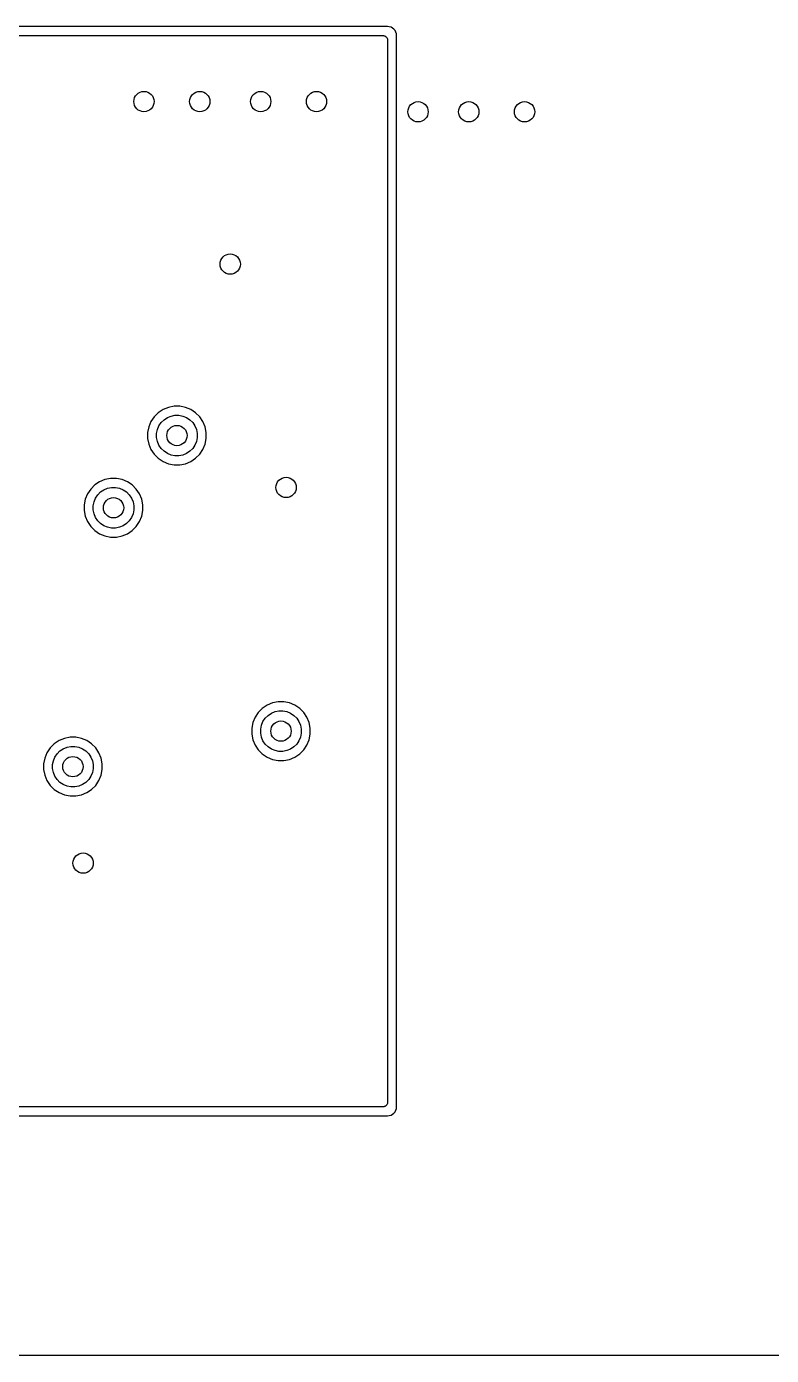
# Model space of a CAD drawing. Extents: x 1.98 to 5.9, y -3.93 to -1.98.
# Drawn here: x 3.263 to 3.841, y -3.929 to -2.899 of the extents above; entities that cross this region are included whole.
import ezdxf

# ---------------------------------------------------------------- set-up
doc = ezdxf.new("R2010")
doc.units = 0
doc.header["$MEASUREMENT"] = 0
doc.layers.add('BLACK', color=7, linetype='CONTINUOUS')

msp = doc.modelspace()

# ---------------------------------------------------------------- linework, layer by layer
at = {"layer": 'BLACK', "linetype": 'CONTINUOUS'}
for p, q in [((3.54314, -2.89851), (2.62616, -2.89851)), ((3.22412, -2.90551), (3.53981, -2.90551)), ((3.53981, -2.90551), (3.53983, -2.90551)), ((3.53983, -2.90551), (3.53983, -2.90551)), ((3.53983, -2.90551), (3.53983, -2.90551)), ((3.53983, -2.90551), (3.53986, -2.90551)), ((3.53986, -2.90551), (3.54018, -2.90555)), ((3.54018, -2.90555), (3.54051, -2.90558)), ((3.54051, -2.90558), (3.54052, -2.90559)), ((3.54052, -2.90559), (3.54053, -2.90559)), ((3.54053, -2.90559), (3.54085, -2.90569)), ((3.54085, -2.90569), (3.54116, -2.90579)), ((3.54116, -2.90579), (3.54117, -2.90579)), ((3.54117, -2.90579), (3.54119, -2.90579)), ((3.54119, -2.90579), (3.54148, -2.90595)), ((3.54148, -2.90595), (3.54176, -2.90611)), ((3.54467, -2.89866), (3.54314, -2.89851)), ((3.54598, -2.89906), (3.54467, -2.89866)), ((3.54719, -2.89971), (3.54598, -2.89906)), ((3.54824, -2.90057), (3.54719, -2.89971)), ((3.54911, -2.90163), (3.54824, -2.90057)), ((3.54976, -2.90284), (3.54911, -2.90163)), ((3.55016, -2.90415), (3.54976, -2.90284)), ((3.55031, -2.90568), (3.55016, -2.90415)), ((3.55031, -3.73605), (3.55031, -2.90568)), ((3.54176, -2.90611), (3.54177, -2.90612)), ((3.54177, -2.90612), (3.54178, -2.90612)), ((3.54178, -2.90612), (3.54204, -2.90634)), ((3.54204, -2.90634), (3.54229, -2.90655)), ((3.54229, -2.90655), (3.5423, -2.90656)), ((3.5423, -2.90656), (3.54231, -2.90656)), ((3.54231, -2.90656), (3.54251, -2.90682)), ((3.54251, -2.90682), (3.54272, -2.90707)), ((3.54272, -2.90707), (3.54273, -2.90709)), ((3.54273, -2.90709), (3.54274, -2.9071)), ((3.54274, -2.9071), (3.54289, -2.90738)), ((3.54289, -2.90738), (3.54304, -2.90768)), ((3.54304, -2.90768), (3.54305, -2.90769)), ((3.54305, -2.90769), (3.54305, -2.9077)), ((3.54305, -2.9077), (3.54315, -2.90802)), ((3.54315, -2.90802), (3.54324, -2.90833)), ((3.54324, -2.90833), (3.54324, -2.90834)), ((3.54324, -2.90834), (3.54325, -2.90836)), ((3.54325, -2.90836), (3.54327, -2.90868)), ((3.54327, -2.90868), (3.54331, -2.90901)), ((3.54331, -2.90901), (3.54331, -3.73272)), ((3.37329, -3.19379), (3.36915, -3.1955)), ((3.37768, -3.19291), (3.37329, -3.19379)), ((3.38216, -3.19291), (3.37768, -3.19291)), ((3.38656, -3.19379), (3.38216, -3.19291)), ((3.3907, -3.1955), (3.38656, -3.19379)), ((3.35976, -3.20488), (3.35805, -3.20902)), ((3.36225, -3.20116), (3.35976, -3.20488)), ((3.36542, -3.19799), (3.36225, -3.20116)), ((3.36915, -3.1955), (3.36542, -3.19799)), ((3.36769, -3.20562), (3.36988, -3.20343)), ((3.36988, -3.20343), (3.37246, -3.2017)), ((3.37246, -3.2017), (3.37533, -3.20052)), ((3.37533, -3.20052), (3.37837, -3.19991)), ((3.37837, -3.19991), (3.38147, -3.19991)), ((3.38147, -3.19991), (3.38451, -3.20052)), ((3.38451, -3.20052), (3.38738, -3.2017)), ((3.38738, -3.2017), (3.38996, -3.20343)), ((3.38996, -3.20343), (3.39215, -3.20562)), ((3.39442, -3.19799), (3.3907, -3.1955)), ((3.39759, -3.20116), (3.39442, -3.19799)), ((3.40008, -3.20488), (3.39759, -3.20116)), ((3.40179, -3.20902), (3.40008, -3.20488)), ((3.35805, -3.20902), (3.35717, -3.21342)), ((3.35717, -3.21342), (3.35717, -3.2179)), ((3.36417, -3.21411), (3.36478, -3.21107)), ((3.36417, -3.21721), (3.36417, -3.21411)), ((3.36478, -3.21107), (3.36597, -3.2082)), ((3.36597, -3.2082), (3.36769, -3.20562)), ((3.39215, -3.20562), (3.39388, -3.2082)), ((3.39388, -3.2082), (3.39506, -3.21107)), ((3.39506, -3.21107), (3.39567, -3.21411)), ((3.39567, -3.21411), (3.39567, -3.21721)), ((3.40267, -3.21342), (3.40179, -3.20902)), ((3.40267, -3.2179), (3.40267, -3.21342)), ((3.35717, -3.2179), (3.35805, -3.22229)), ((3.35805, -3.22229), (3.35976, -3.22643)), ((3.36478, -3.22025), (3.36417, -3.21721)), ((3.36597, -3.22312), (3.36478, -3.22025)), ((3.36769, -3.2257), (3.36597, -3.22312)), ((3.39388, -3.22312), (3.39215, -3.2257)), ((3.39506, -3.22025), (3.39388, -3.22312)), ((3.39567, -3.21721), (3.39506, -3.22025)), ((3.40008, -3.22643), (3.40179, -3.22229)), ((3.40179, -3.22229), (3.40267, -3.2179)), ((3.35976, -3.22643), (3.36225, -3.23016)), ((3.36225, -3.23016), (3.36542, -3.23333)), ((3.36542, -3.23333), (3.36915, -3.23582)), ((3.36988, -3.22789), (3.36769, -3.2257)), ((3.37246, -3.22961), (3.36988, -3.22789)), ((3.37533, -3.2308), (3.37246, -3.22961)), ((3.37837, -3.23141), (3.37533, -3.2308)), ((3.38147, -3.23141), (3.37837, -3.23141)), ((3.38451, -3.2308), (3.38147, -3.23141)), ((3.38738, -3.22961), (3.38451, -3.2308)), ((3.38996, -3.22789), (3.38738, -3.22961)), ((3.39215, -3.2257), (3.38996, -3.22789)), ((3.3907, -3.23582), (3.39442, -3.23333)), ((3.39442, -3.23333), (3.39759, -3.23016)), ((3.39759, -3.23016), (3.40008, -3.22643)), ((3.36915, -3.23582), (3.37329, -3.23753)), ((3.37329, -3.23753), (3.37768, -3.23841)), ((3.37768, -3.23841), (3.38216, -3.23841)), ((3.38216, -3.23841), (3.38656, -3.23753)), ((3.38656, -3.23753), (3.3907, -3.23582)), ((3.31621, -3.25398), (3.31304, -3.25715)), ((3.31993, -3.25149), (3.31621, -3.25398)), ((3.32407, -3.24978), (3.31993, -3.25149)), ((3.32847, -3.24891), (3.32407, -3.24978)), ((3.32612, -3.25651), (3.32916, -3.25591)), ((3.33295, -3.24891), (3.32847, -3.24891)), ((3.32916, -3.25591), (3.33226, -3.25591)), ((3.33226, -3.25591), (3.3353, -3.25651)), ((3.33734, -3.24978), (3.33295, -3.24891)), ((3.34148, -3.25149), (3.33734, -3.24978)), ((3.34521, -3.25398), (3.34148, -3.25149)), ((3.34838, -3.25715), (3.34521, -3.25398)), ((3.30883, -3.26502), (3.30796, -3.26941)), ((3.31055, -3.26088), (3.30883, -3.26502)), ((3.31304, -3.25715), (3.31055, -3.26088)), ((3.31557, -3.26706), (3.31675, -3.26419)), ((3.31675, -3.26419), (3.31848, -3.26161)), ((3.31848, -3.26161), (3.32067, -3.25942)), ((3.32067, -3.25942), (3.32325, -3.2577)), ((3.32325, -3.2577), (3.32612, -3.25651)), ((3.3353, -3.25651), (3.33817, -3.2577)), ((3.33817, -3.2577), (3.34075, -3.25942)), ((3.34075, -3.25942), (3.34294, -3.26161)), ((3.34294, -3.26161), (3.34466, -3.26419)), ((3.34466, -3.26419), (3.34585, -3.26706)), ((3.35087, -3.26088), (3.34838, -3.25715)), ((3.35258, -3.26502), (3.35087, -3.26088)), ((3.35346, -3.26941), (3.35258, -3.26502)), ((3.30796, -3.26941), (3.30796, -3.27389)), ((3.30796, -3.27389), (3.30883, -3.27829)), ((3.31496, -3.2701), (3.31557, -3.26706)), ((3.31496, -3.2732), (3.31496, -3.2701)), ((3.31557, -3.27625), (3.31496, -3.2732)), ((3.31675, -3.27911), (3.31557, -3.27625)), ((3.34585, -3.27625), (3.34466, -3.27911)), ((3.34585, -3.26706), (3.34646, -3.2701)), ((3.34646, -3.2732), (3.34585, -3.27625)), ((3.34646, -3.2701), (3.34646, -3.2732)), ((3.35258, -3.27829), (3.35346, -3.27389)), ((3.35346, -3.27389), (3.35346, -3.26941)), ((3.30883, -3.27829), (3.31055, -3.28243)), ((3.31055, -3.28243), (3.31304, -3.28615)), ((3.31304, -3.28615), (3.31621, -3.28932)), ((3.31848, -3.28169), (3.31675, -3.27911)), ((3.32067, -3.28389), (3.31848, -3.28169)), ((3.32325, -3.28561), (3.32067, -3.28389)), ((3.32612, -3.2868), (3.32325, -3.28561)), ((3.32916, -3.2874), (3.32612, -3.2868)), ((3.3353, -3.2868), (3.33226, -3.2874)), ((3.33817, -3.28561), (3.3353, -3.2868)), ((3.34075, -3.28389), (3.33817, -3.28561)), ((3.34294, -3.28169), (3.34075, -3.28389)), ((3.34466, -3.27911), (3.34294, -3.28169)), ((3.34521, -3.28932), (3.34838, -3.28615)), ((3.34838, -3.28615), (3.35087, -3.28243)), ((3.35087, -3.28243), (3.35258, -3.27829)), ((3.31621, -3.28932), (3.31993, -3.29181)), ((3.31993, -3.29181), (3.32407, -3.29353)), ((3.32407, -3.29353), (3.32847, -3.2944)), ((3.32847, -3.2944), (3.33295, -3.2944)), ((3.33226, -3.2874), (3.32916, -3.2874)), ((3.33295, -3.2944), (3.33734, -3.29353)), ((3.33734, -3.29353), (3.34148, -3.29181)), ((3.34148, -3.29181), (3.34521, -3.28932)), ((3.44296, -3.43038), (3.44047, -3.43411)), ((3.44613, -3.42721), (3.44296, -3.43038)), ((3.44985, -3.42472), (3.44613, -3.42721)), ((3.45399, -3.42301), (3.44985, -3.42472)), ((3.45059, -3.43265), (3.45317, -3.43093)), ((3.45317, -3.43093), (3.45604, -3.42974)), ((3.45839, -3.42213), (3.45399, -3.42301)), ((3.45604, -3.42974), (3.45908, -3.42913)), ((3.46287, -3.42213), (3.45839, -3.42213)), ((3.45908, -3.42913), (3.46218, -3.42913)), ((3.46218, -3.42913), (3.46522, -3.42974)), ((3.46727, -3.42301), (3.46287, -3.42213)), ((3.46522, -3.42974), (3.46809, -3.43093)), ((3.47141, -3.42472), (3.46727, -3.42301)), ((3.46809, -3.43093), (3.47067, -3.43265)), ((3.47513, -3.42721), (3.47141, -3.42472)), ((3.4783, -3.43038), (3.47513, -3.42721)), ((3.48079, -3.43411), (3.4783, -3.43038)), ((3.43876, -3.43825), (3.43788, -3.44264)), ((3.44047, -3.43411), (3.43876, -3.43825)), ((3.44488, -3.44333), (3.44549, -3.44029)), ((3.44549, -3.44029), (3.44667, -3.43742)), ((3.44667, -3.43742), (3.4484, -3.43484)), ((3.4484, -3.43484), (3.45059, -3.43265)), ((3.47067, -3.43265), (3.47286, -3.43484)), ((3.47286, -3.43484), (3.47459, -3.43742)), ((3.47459, -3.43742), (3.47577, -3.44029)), ((3.47577, -3.44029), (3.47638, -3.44333)), ((3.4825, -3.43825), (3.48079, -3.43411)), ((3.48338, -3.44264), (3.4825, -3.43825)), ((3.29258, -3.45057), (3.28844, -3.45228)), ((3.29697, -3.44969), (3.29258, -3.45057)), ((3.30145, -3.44969), (3.29697, -3.44969)), ((3.30585, -3.45057), (3.30145, -3.44969)), ((3.30999, -3.45228), (3.30585, -3.45057)), ((3.43788, -3.44264), (3.43788, -3.44712)), ((3.43788, -3.44712), (3.43876, -3.45152)), ((3.43876, -3.45152), (3.44047, -3.45566)), ((3.44488, -3.44643), (3.44488, -3.44333)), ((3.44549, -3.44948), (3.44488, -3.44643)), ((3.44667, -3.45234), (3.44549, -3.44948)), ((3.47577, -3.44948), (3.47459, -3.45234)), ((3.47638, -3.44643), (3.47577, -3.44948)), ((3.47638, -3.44333), (3.47638, -3.44643)), ((3.48079, -3.45566), (3.4825, -3.45152)), ((3.4825, -3.45152), (3.48338, -3.44712)), ((3.48338, -3.44712), (3.48338, -3.44264)), ((3.27905, -3.46167), (3.27734, -3.46581)), ((3.28154, -3.45794), (3.27905, -3.46167)), ((3.28471, -3.45477), (3.28154, -3.45794)), ((3.28844, -3.45228), (3.28471, -3.45477)), ((3.28526, -3.46498), (3.28698, -3.4624)), ((3.28698, -3.4624), (3.28917, -3.46021)), ((3.28917, -3.46021), (3.29175, -3.45849)), ((3.29175, -3.45849), (3.29462, -3.4573)), ((3.29462, -3.4573), (3.29766, -3.45669)), ((3.29766, -3.45669), (3.30076, -3.45669)), ((3.30076, -3.45669), (3.30381, -3.4573)), ((3.30381, -3.4573), (3.30667, -3.45849)), ((3.30667, -3.45849), (3.30925, -3.46021)), ((3.30925, -3.46021), (3.31144, -3.4624)), ((3.31371, -3.45477), (3.30999, -3.45228)), ((3.31144, -3.4624), (3.31317, -3.46498)), ((3.31688, -3.45794), (3.31371, -3.45477)), ((3.31937, -3.46167), (3.31688, -3.45794)), ((3.32109, -3.46581), (3.31937, -3.46167)), ((3.44047, -3.45566), (3.44296, -3.45938)), ((3.44296, -3.45938), (3.44613, -3.46255)), ((3.4484, -3.45492), (3.44667, -3.45234)), ((3.45059, -3.45711), (3.4484, -3.45492)), ((3.45317, -3.45884), (3.45059, -3.45711)), ((3.45604, -3.46002), (3.45317, -3.45884)), ((3.45908, -3.46063), (3.45604, -3.46002)), ((3.46218, -3.46063), (3.45908, -3.46063)), ((3.46522, -3.46002), (3.46218, -3.46063)), ((3.46809, -3.45884), (3.46522, -3.46002)), ((3.47067, -3.45711), (3.46809, -3.45884)), ((3.47286, -3.45492), (3.47067, -3.45711)), ((3.47459, -3.45234), (3.47286, -3.45492)), ((3.47513, -3.46255), (3.4783, -3.45938)), ((3.4783, -3.45938), (3.48079, -3.45566)), ((3.27734, -3.46581), (3.27646, -3.4702)), ((3.27646, -3.4702), (3.27646, -3.47468)), ((3.28346, -3.47089), (3.28407, -3.46785)), ((3.28346, -3.47399), (3.28346, -3.47089)), ((3.28407, -3.46785), (3.28526, -3.46498)), ((3.31317, -3.46498), (3.31436, -3.46785)), ((3.31436, -3.46785), (3.31496, -3.47089)), ((3.31496, -3.47089), (3.31496, -3.47399)), ((3.32196, -3.4702), (3.32109, -3.46581)), ((3.32196, -3.47468), (3.32196, -3.4702)), ((3.44613, -3.46255), (3.44985, -3.46504)), ((3.44985, -3.46504), (3.45399, -3.46676)), ((3.45399, -3.46676), (3.45839, -3.46763)), ((3.45839, -3.46763), (3.46287, -3.46763)), ((3.46287, -3.46763), (3.46727, -3.46676)), ((3.46727, -3.46676), (3.47141, -3.46504)), ((3.47141, -3.46504), (3.47513, -3.46255)), ((3.27646, -3.47468), (3.27734, -3.47908)), ((3.27734, -3.47908), (3.27905, -3.48322)), ((3.28407, -3.47703), (3.28346, -3.47399)), ((3.28526, -3.4799), (3.28407, -3.47703)), ((3.28698, -3.48248), (3.28526, -3.4799)), ((3.28917, -3.48467), (3.28698, -3.48248)), ((3.31144, -3.48248), (3.30925, -3.48467)), ((3.31317, -3.4799), (3.31144, -3.48248)), ((3.31436, -3.47703), (3.31317, -3.4799)), ((3.31496, -3.47399), (3.31436, -3.47703)), ((3.31937, -3.48322), (3.32109, -3.47908)), ((3.32109, -3.47908), (3.32196, -3.47468)), ((3.27905, -3.48322), (3.28154, -3.48694)), ((3.28154, -3.48694), (3.28471, -3.49011)), ((3.28471, -3.49011), (3.28844, -3.4926)), ((3.28844, -3.4926), (3.29258, -3.49431)), ((3.29175, -3.4864), (3.28917, -3.48467)), ((3.29462, -3.48758), (3.29175, -3.4864)), ((3.29766, -3.48819), (3.29462, -3.48758)), ((3.30076, -3.48819), (3.29766, -3.48819)), ((3.30381, -3.48758), (3.30076, -3.48819)), ((3.30667, -3.4864), (3.30381, -3.48758)), ((3.30585, -3.49431), (3.30999, -3.4926)), ((3.30925, -3.48467), (3.30667, -3.4864)), ((3.30999, -3.4926), (3.31371, -3.49011)), ((3.31371, -3.49011), (3.31688, -3.48694)), ((3.31688, -3.48694), (3.31937, -3.48322)), ((3.29258, -3.49431), (3.29697, -3.49519)), ((3.29697, -3.49519), (3.30145, -3.49519)), ((3.30145, -3.49519), (3.30585, -3.49431)), ((3.53981, -3.73622), (2.62948, -3.73622)), ((3.54014, -3.73619), (3.53981, -3.73622)), ((3.54046, -3.73616), (3.54014, -3.73619)), ((3.54047, -3.73616), (3.54046, -3.73616)), ((3.54049, -3.73615), (3.54047, -3.73616)), ((3.5408, -3.73606), (3.54049, -3.73615)), ((3.54112, -3.73597), (3.5408, -3.73606)), ((3.54113, -3.73596), (3.54112, -3.73597)), ((3.54114, -3.73596), (3.54113, -3.73596)), ((3.54143, -3.7358), (3.54114, -3.73596)), ((3.54172, -3.73565), (3.54143, -3.7358)), ((3.54173, -3.73564), (3.54172, -3.73565)), ((3.54174, -3.73564), (3.54173, -3.73564)), ((3.542, -3.73543), (3.54174, -3.73564)), ((3.54226, -3.73522), (3.542, -3.73543)), ((3.54227, -3.7352), (3.54226, -3.73521)), ((3.54226, -3.73521), (3.54226, -3.73522)), ((3.54248, -3.73495), (3.54227, -3.7352)), ((3.54269, -3.7347), (3.54248, -3.73495)), ((3.5427, -3.73469), (3.54269, -3.7347)), ((3.54271, -3.73468), (3.5427, -3.73469)), ((3.54286, -3.73439), (3.54271, -3.73468)), ((3.54302, -3.7341), (3.54286, -3.73439)), ((3.54303, -3.73409), (3.54302, -3.7341)), ((3.54313, -3.73376), (3.54303, -3.73408)), ((3.54303, -3.73408), (3.54303, -3.73409)), ((3.54323, -3.73345), (3.54313, -3.73376)), ((3.54324, -3.73342), (3.54323, -3.73344)), ((3.54323, -3.73344), (3.54323, -3.73345)), ((3.54327, -3.73309), (3.54324, -3.73342)), ((3.54331, -3.73277), (3.54327, -3.73309)), ((3.54331, -3.73272), (3.54331, -3.73274)), ((3.54331, -3.73274), (3.54331, -3.73274)), ((3.54331, -3.73274), (3.54331, -3.73275)), ((3.54331, -3.73275), (3.54331, -3.73277)), ((3.54824, -3.74116), (3.54911, -3.7401)), ((3.54911, -3.7401), (3.54976, -3.73889)), ((3.54976, -3.73889), (3.55016, -3.73758)), ((3.55016, -3.73758), (3.55031, -3.73605)), ((2.62616, -3.74322), (3.54314, -3.74322)), ((3.54314, -3.74322), (3.54467, -3.74307)), ((3.54467, -3.74307), (3.54598, -3.74267)), ((3.54598, -3.74267), (3.54719, -3.74203)), ((3.54719, -3.74203), (3.54824, -3.74116)), ((4.38291, -3.92902), (2.12497, -3.92902))]:
    msp.add_line(p, q, dxfattribs=at)
at = {"layer": 'BLACK'}
for centre in [(3.35433, -2.95669), (3.39764, -2.95669), (3.44488, -2.95669), (3.48819, -2.95669), (3.56693, -2.96457), (3.6063, -2.96457), (3.64961, -2.96457), (3.42126, -3.08268), (3.37992, -3.21566), (3.46457, -3.25591), (3.33071, -3.27165), (3.46063, -3.44488), (3.29921, -3.47244), (3.30709, -3.54724)]:
    msp.add_circle(centre, 0.00787, dxfattribs=at)

doc.saveas('drawing.dxf')
